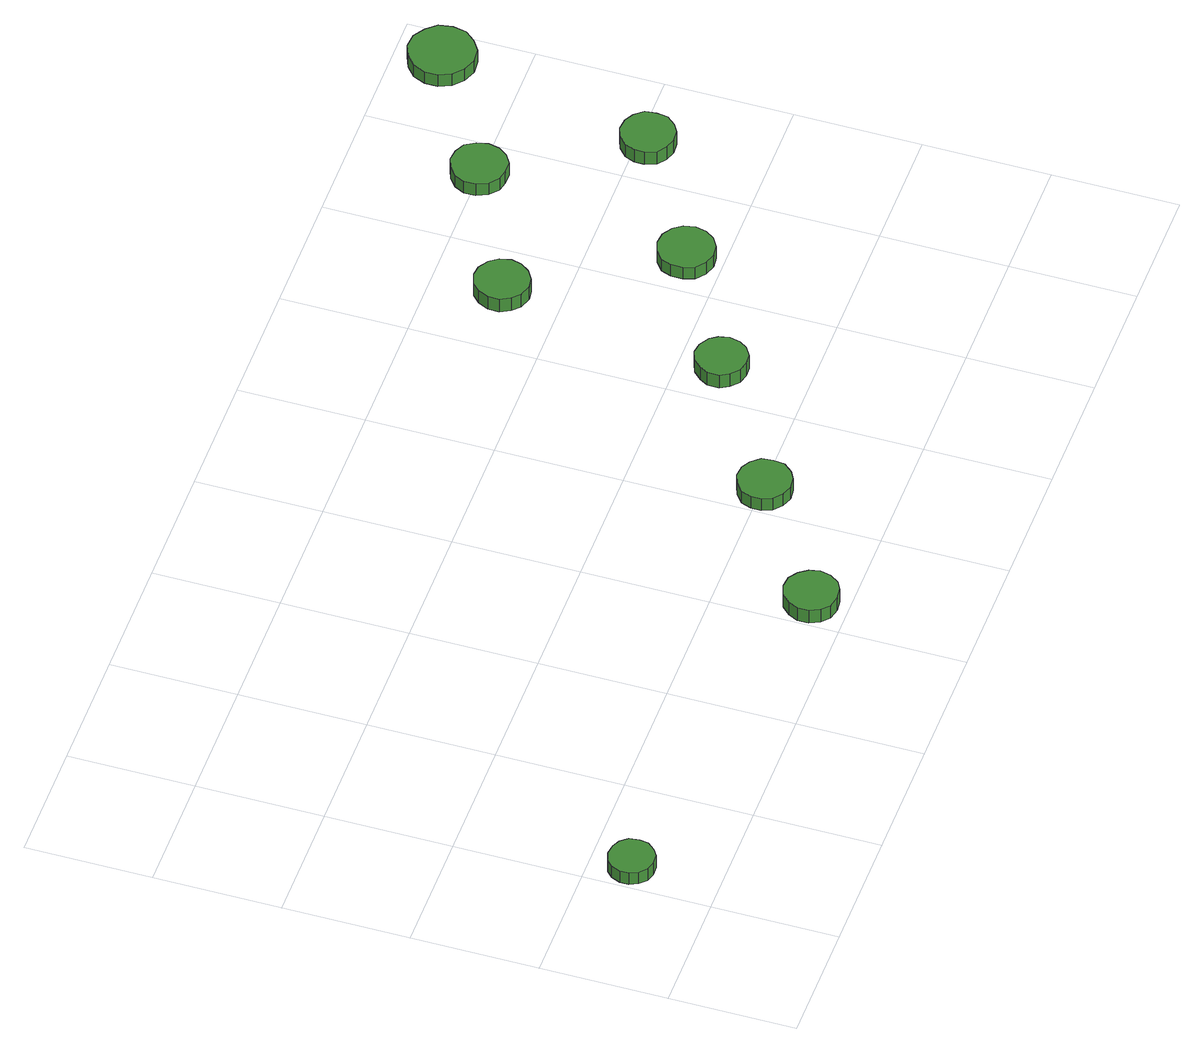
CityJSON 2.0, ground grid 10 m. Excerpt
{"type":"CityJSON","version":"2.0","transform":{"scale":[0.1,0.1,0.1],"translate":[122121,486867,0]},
"CityObjects":{
"tree1":{"type":"SolitaryVegetationObject","attributes":{"function":"something"},"geometry":[{"type":"MultiSurface","lod":"1","boundaries":[[[0,1,2,3,4,5,6,7,8,9,10,11,12,13,14]],[[15,16,17,18,19,20,21,22,23,24,25,26,27,28,29]],[[0,29,28,1]],[[1,28,27,2]],[[2,27,26,3]],[[3,26,25,4]],[[4,25,24,5]],[[5,24,23,6]],[[6,23,22,7]],[[7,22,21,8]],[[8,21,20,9]],[[9,20,19,10]],[[10,19,18,11]],[[11,18,17,12]],[[12,17,16,13]],[[13,16,15,14]],[[14,15,29,0]]]}]},
"tree2":{"type":"SolitaryVegetationObject","attributes":{"function":"something"},"geometry":[{"type":"MultiSurface","lod":"1","boundaries":[[[30,31,32,33,34,35,36,37,38,39,40,41,42,43,44]],[[45,46,47,48,49,50,51,52,53,54,55,56,57,58,59]],[[30,59,58,31]],[[31,58,57,32]],[[32,57,56,33]],[[33,56,55,34]],[[34,55,54,35]],[[35,54,53,36]],[[36,53,52,37]],[[37,52,51,38]],[[38,51,50,39]],[[39,50,49,40]],[[40,49,48,41]],[[41,48,47,42]],[[42,47,46,43]],[[43,46,45,44]],[[44,45,59,30]]]}]},
"tree3":{"type":"SolitaryVegetationObject","attributes":{"function":"something"},"geometry":[{"type":"MultiSurface","lod":"1","boundaries":[[[60,61,62,63,64,65,66,67,68,69,70,71,72,73,74]],[[75,76,77,78,79,80,81,82,83,84,85,86,87,88,89]],[[60,89,88,61]],[[61,88,87,62]],[[62,87,86,63]],[[63,86,85,64]],[[64,85,84,65]],[[65,84,83,66]],[[66,83,82,67]],[[67,82,81,68]],[[68,81,80,69]],[[69,80,79,70]],[[70,79,78,71]],[[71,78,77,72]],[[72,77,76,73]],[[73,76,75,74]],[[74,75,89,60]]]}]},
"tree4":{"type":"SolitaryVegetationObject","attributes":{"function":"something"},"geometry":[{"type":"MultiSurface","lod":"1","boundaries":[[[90,91,92,93,94,95,96,97,98,99,100,101,102,103,104]],[[105,106,107,108,109,110,111,112,113,114,115,116,117,118,119]],[[90,119,118,91]],[[91,118,117,92]],[[92,117,116,93]],[[93,116,115,94]],[[94,115,114,95]],[[95,114,113,96]],[[96,113,112,97]],[[97,112,111,98]],[[98,111,110,99]],[[99,110,109,100]],[[100,109,108,101]],[[101,108,107,102]],[[102,107,106,103]],[[103,106,105,104]],[[104,105,119,90]]]}]},
"tree5":{"type":"SolitaryVegetationObject","attributes":{"function":"something"},"geometry":[{"type":"MultiSurface","lod":"1","boundaries":[[[120,121,122,123,124,125,126,127,128,129,130,131,132,133,134]],[[135,136,137,138,139,140,141,142,143,144,145,146,147,148,149]],[[120,149,148,121]],[[121,148,147,122]],[[122,147,146,123]],[[123,146,145,124]],[[124,145,144,125]],[[125,144,143,126]],[[126,143,142,127]],[[127,142,141,128]],[[128,141,140,129]],[[129,140,139,130]],[[130,139,138,131]],[[131,138,137,132]],[[132,137,136,133]],[[133,136,135,134]],[[134,135,149,120]]]}]},
"tree6":{"type":"SolitaryVegetationObject","attributes":{"function":"something"},"geometry":[{"type":"MultiSurface","lod":"1","boundaries":[[[150,151,152,153,154,155,156,157,158,159,160,161,162,163,164]],[[165,166,167,168,169,170,171,172,173,174,175,176,177,178,179]],[[150,179,178,151]],[[151,178,177,152]],[[152,177,176,153]],[[153,176,175,154]],[[154,175,174,155]],[[155,174,173,156]],[[156,173,172,157]],[[157,172,171,158]],[[158,171,170,159]],[[159,170,169,160]],[[160,169,168,161]],[[161,168,167,162]],[[162,167,166,163]],[[163,166,165,164]],[[164,165,179,150]]]}]},
"tree7":{"type":"SolitaryVegetationObject","attributes":{"function":"something"},"geometry":[{"type":"MultiSurface","lod":"1","boundaries":[[[180,181,182,183,184,185,186,187,188,189,190,191,192,193,194]],[[195,196,197,198,199,200,201,202,203,204,205,206,207,208,209]],[[180,209,208,181]],[[181,208,207,182]],[[182,207,206,183]],[[183,206,205,184]],[[184,205,204,185]],[[185,204,203,186]],[[186,203,202,187]],[[187,202,201,188]],[[188,201,200,189]],[[189,200,199,190]],[[190,199,198,191]],[[191,198,197,192]],[[192,197,196,193]],[[193,196,195,194]],[[194,195,209,180]]]}]},
"tree8":{"type":"SolitaryVegetationObject","attributes":{"function":"something"},"geometry":[{"type":"MultiSurface","lod":"1","boundaries":[[[210,211,212,213,214,215,216,217,218,219,220,221,222,223,224]],[[225,226,227,228,229,230,231,232,233,234,235,236,237,238,239]],[[210,239,238,211]],[[211,238,237,212]],[[212,237,236,213]],[[213,236,235,214]],[[214,235,234,215]],[[215,234,233,216]],[[216,233,232,217]],[[217,232,231,218]],[[218,231,230,219]],[[219,230,229,220]],[[220,229,228,221]],[[221,228,227,222]],[[222,227,226,223]],[[223,226,225,224]],[[224,225,239,210]]]}]},
"tree9":{"type":"SolitaryVegetationObject","attributes":{"function":"something"},"geometry":[{"type":"MultiSurface","lod":"1","boundaries":[[[240,241,242,243,244,245,246,247,248,249,250,251,252,253,254]],[[255,256,257,258,259,260,261,262,263,264,265,266,267,268,269]],[[240,269,268,241]],[[241,268,267,242]],[[242,267,266,243]],[[243,266,265,244]],[[244,265,264,245]],[[245,264,263,246]],[[246,263,262,247]],[[247,262,261,248]],[[248,261,260,249]],[[249,260,259,250]],[[250,259,258,251]],[[251,258,257,252]],[[252,257,256,253]],[[253,256,255,254]],[[254,255,269,240]]]}]}
},
"vertices":[
[36,67,21],[35,75,21],[30,81,21],[24,84,21],[16,85,21],[9,83,21],[4,78,21],[1,71,21],[1,64,21],[4,57,21],[9,52,21],[16,50,21],[24,50,21],[30,54,21],[35,60,21],[35,60,9],[30,54,9],[24,50,9],[16,50,9],[9,52,9],[4,57,9],[1,64,9],[1,71,9],[4,78,9],[9,83,9],[16,85,9],[24,84,9],[30,81,9],[35,75,9],[36,67,9],
[342,28,22],[340,36,22],[335,43,22],[328,48,22],[319,49,22],[310,46,22],[304,40,22],[300,32,22],[300,23,22],[304,15,22],[310,9,22],[319,7,22],[328,8,22],[335,12,22],[340,19,22],[340,19,9],[335,12,9],[328,8,9],[319,7,9],[310,9,9],[304,15,9],[300,23,9],[300,32,9],[304,40,9],[310,46,9],[319,49,9],[328,48,9],[335,43,9],[340,36,9],[342,28,9],
[441,97,21],[440,106,21],[434,113,21],[427,117,21],[418,118,21],[410,115,21],[403,109,21],[400,101,21],[400,93,21],[403,85,21],[410,79,21],[418,76,21],[427,77,21],[434,81,21],[440,88,21],[440,88,9],[434,81,9],[427,77,9],[418,76,9],[410,79,9],[403,85,9],[400,93,9],[400,101,9],[403,109,9],[410,115,9],[418,118,9],[427,117,9],[434,113,9],[440,106,9],[441,97,9],
[553,168,20],[551,176,20],[547,182,20],[539,187,20],[531,188,20],[523,185,20],[517,179,20],[513,172,20],[513,163,20],[517,156,20],[523,150,20],[531,148,20],[539,148,20],[547,153,20],[551,159,20],[551,159,7],[547,153,7],[539,148,7],[531,148,7],[523,150,7],[517,156,7],[513,163,7],[513,172,7],[517,179,7],[523,185,7],[531,188,7],[539,187,7],[547,182,7],[551,176,7],[553,168,7],
[580,346,19],[578,355,19],[573,362,19],[565,367,19],[557,368,19],[548,365,19],[542,359,19],[538,351,19],[538,342,19],[542,334,19],[548,328,19],[557,325,19],[565,326,19],[573,331,19],[578,338,19],[578,338,6],[573,331,6],[565,326,6],[557,325,6],[548,328,6],[542,334,6],[538,342,6],[538,351,6],[542,359,6],[548,365,6],[557,368,6],[565,367,6],[573,362,6],[578,355,6],[580,346,6],
[655,228,19],[653,237,19],[648,244,19],[640,249,19],[631,250,19],[622,247,19],[615,241,19],[612,233,19],[612,224,19],[615,215,19],[622,209,19],[631,206,19],[640,207,19],[648,212,19],[653,219,19],[653,219,7],[648,212,7],[640,207,7],[631,206,7],[622,209,7],[615,215,7],[612,224,7],[612,233,7],[615,241,7],[622,247,7],[631,250,7],[640,249,7],[648,244,7],[653,237,7],[655,228,7],
[689,400,19],[687,409,19],[682,417,19],[674,421,19],[665,422,19],[657,419,19],[650,413,19],[646,405,19],[646,396,19],[650,387,19],[657,381,19],[665,379,19],[674,379,19],[682,384,19],[687,391,19],[687,391,7],[682,384,7],[674,379,7],[665,379,7],[657,381,7],[650,387,7],[646,396,7],[646,405,7],[650,413,7],[657,419,7],[665,422,7],[674,421,7],[682,417,7],[687,409,7],[689,400,7],
[757,292,20],[756,301,20],[750,308,20],[743,312,20],[734,313,20],[726,310,20],[719,304,20],[716,296,20],[716,288,20],[719,279,20],[726,274,20],[734,271,20],[743,272,20],[750,276,20],[756,283,20],[756,283,7],[750,276,7],[743,272,7],[734,271,7],[726,274,7],[719,279,7],[716,288,7],[716,296,7],[719,304,7],[726,310,7],[734,313,7],[743,312,7],[750,308,7],[756,301,7],[757,292,7],
[796,463,19],[794,474,19],[787,482,19],[778,488,19],[767,489,19],[757,485,19],[749,478,19],[745,468,19],[745,458,19],[749,448,19],[757,441,19],[767,437,19],[778,438,19],[787,444,19],[794,452,19],[794,452,7],[787,444,7],[778,438,7],[767,437,7],[757,441,7],[749,448,7],[745,458,7],[745,468,7],[749,478,7],[757,485,7],[767,489,7],[778,488,7],[787,482,7],[794,474,7],[796,463,7]
]}
